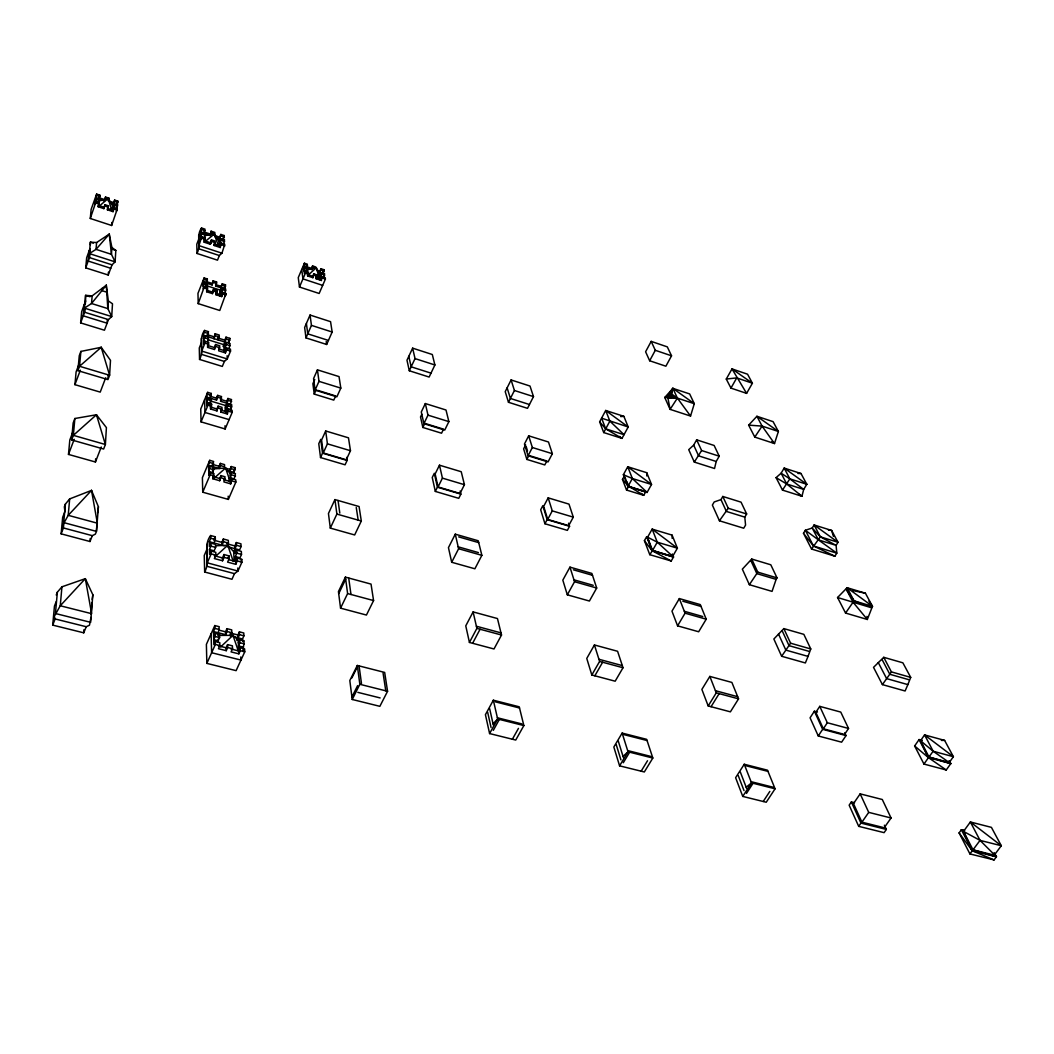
<?xml version="1.0" encoding="UTF-8"?>
<svg xmlns="http://www.w3.org/2000/svg" width="1054" height="1054" viewBox="0 0 1054 1054"><rect width="100%" height="100%" fill="white"/><g stroke="black" fill="none" stroke-linecap="round" stroke-linejoin="round"><path stroke-width="1.5" d="M85.585 300.983L85.585 295.357L92.159 295.871L106.296 285.239L108.338 300.943L107.824 308.585L111.711 316.582L108.457 319.612L104.451 330.218L80.631 322.906L81.685 311.589L85.585 300.983L85.295 304.198M90.367 244.857L90.367 242.183L96.599 242.539L109.26 234.146L111.895 247.492L111.447 254.33L115.11 261.866L112.027 264.817L108.233 275.015L85.717 267.861L86.665 257.729L89.946 248.691M221.287 243.145L220.26 247.519L214.16 245.503L214.081 243.922L220.181 245.938L221.287 243.145L224.779 244.304L221.933 253.184L219.351 255.542L217.493 260.167L197.006 253.461C201.314 245.503 195.794 235.727 201.538 228.007L205.016 229.166L203.975 233.487L200.484 232.328L201.538 228.007M228.718 343.261L229.851 338.36L226.017 337.161L224.792 340.139L225.042 345.435L226.281 342.445L226.386 344.526L225.148 347.53L230.431 349.137L230.536 351.087L227.269 358.966L224.383 361.43L222.315 366.423L199.549 359.44C204.529 350.415 197.954 339.204 204.568 330.442L208.428 331.654L207.269 336.569L208.428 331.654M228.837 559.648L235.609 561.479L237.11 558.08L241.761 559.345L241.919 562.177L237.954 571.057L234.475 573.653L231.972 579.278L204.66 572.019C211.09 560.768 202.184 546.433 210.629 535.524L215.266 536.789L215.359 539.556L213.883 542.942M111.895 247.492L115.821 250.404L115.11 261.866L89.34 253.592L90.367 242.183L93.358 243.145M108.035 378.096L108.219 375.105M116.507 209.759L117.824 201.13L114.609 200.062L113.068 211.656L107.389 209.786L108.43 205.833L104.926 204.66L103.885 208.626L98.18 206.742L98.299 205.359L103.99 207.23M90.96 617.407L89.485 625.206L86.23 626.722L55.137 618.962L54.281 616.406L60.262 605.773L85.321 578.659L92.831 594.733L90.644 622.334L55.427 613.507L57.377 592.15L61.936 586.814L85.321 578.659L91.632 613.678L60.262 605.773L61.936 586.814M91.171 614.126L91.909 602.611M97.139 520.571L96.441 531.387L95.361 534.128L92.317 535.669L89.998 541.519L61.132 533.851L62.66 517.369L64.913 511.519L64.347 506.829L65.401 504.089L69.669 498.911L91.514 490.4L98.417 506.763L96.441 531.387L63.714 522.6L65.401 504.089M104.478 200.945L98.839 199.074L99.866 195.161L96.639 194.081L91.131 209.364L90.288 218.481L111.632 225.477L117.337 208.784L114.095 207.704L113.16 210.26L107.495 208.389M114.359 203.817L113.318 207.849L116.559 208.916L117.587 204.884L114.359 203.817L113.424 206.36M107.31 319.968L107.1 323.196L83.24 315.831L84.267 304.566M113.068 211.656L114.095 207.704M112.185 207.783L114.609 200.062M106.902 289.929L106.744 292.182L101.909 290.654L102.08 288.414M112.449 210.932L112.778 206.202L108.206 198.534L98.022 201.314M56.257 601.531L54.452 606.103L52.7 625.114L83.753 632.822L83.964 629.66M89.998 541.519L90.196 538.528M73.213 431.007L69.814 439.992L68.484 454.419L95.44 461.995L95.664 458.793M108.233 275.015L108.43 272.116M111.632 225.477L111.829 222.434M107.389 209.786L108.43 205.833M108.984 198.192L108.891 199.549L105.413 198.389L105.519 197.032L108.984 198.192L108.061 200.734M103.885 208.626L104.926 204.66M98.509 202.948L99.563 198.903L96.309 197.823L95.255 201.867L98.509 202.948L99.866 195.161M98.18 206.742L99.234 202.776L95.967 201.696L95.031 204.278L96.639 194.081M92.159 295.871L91.514 303.512L84.439 308.124L84.57 312.221L80.631 322.906M96.599 242.539L96.033 249.363L89.34 253.592L89.458 257.598L85.717 267.861M69.669 498.911L68.22 515.327L62.647 525.366L63.411 527.949L61.132 533.851M90.288 218.481L95.967 201.696M74.86 418.504L73.345 435.355L71.619 439.926L103.635 449.03L105.387 444.498L106.414 427.621L96.454 414.762L74.86 418.504L73.148 423.023L71.619 439.926M80.881 351.417L79.537 366.278L77.917 370.652L107.943 379.598L109.603 375.264L110.499 360.349L101.21 347.306L80.881 351.417L79.261 355.738L77.917 370.652M84.86 309.006L84.57 312.221L108.457 319.612M90.104 250.417L89.458 257.598L112.027 264.817M63.82 523.469L63.411 527.949L92.317 535.669M89.116 250.997L88.193 261.063L110.749 268.269M105.716 377.74L100.222 392.114L74.926 384.657L76.099 371.93L79.313 363.314M97.627 512.85L98.417 506.763M92.212 599.41L92.831 594.733M716.193 461.468L714.546 468.503L694.309 462.074L688.723 449.676L693.677 445.104L696.654 439.834L714.138 445.473L719.223 456.198L716.193 461.468L698.591 455.842L693.677 445.104M808.036 656.392L810.776 648.961L803.846 634.35L783.847 628.606L773.86 639.001L781.646 656.273L805.375 662.953L808.036 656.392L785.836 650.107L778.498 634.007M907.863 684.613L910.722 677.393L902.87 662.821L883.739 657.314L873.529 667.353L882.409 684.613L905.109 690.989L907.863 684.613L886.638 678.618L878.272 662.531M690.541 416.053L694.296 403.695L689.659 393.932L672.887 388.359L664.758 397.49L670.107 409.36L690.541 416.053L677.393 398.109L672.887 388.359L667.564 396.278L664.758 397.49L677.393 398.109L694.296 403.695L672.887 388.359L667.564 396.278L670.107 409.36L677.393 398.109L671.648 393.985L672.887 388.359L670.515 395.5L671.411 397.477L677.393 398.109L668.513 395.026L669.409 397.002L671.411 397.477L672.557 395.975L671.648 393.985L670.515 395.5M776.113 579.371L772.055 591.386L749.354 584.693L742.345 569.16L751.713 559.042L770.803 564.786L777.022 577.882L776.113 579.371L756.864 573.626L750.83 560.53M95.387 200.392L96.309 197.823M98.628 201.459L99.563 198.903M105.519 197.032L104.583 199.588L98.944 197.717M116.717 204.173L117.824 201.13M116.651 207.44L117.587 204.884M116.401 211.34L117.337 208.784M74.926 384.657L80.341 370.178M68.484 454.419L74.215 439.307M95.44 461.995L101.263 447.015M56.244 595.009L57.377 592.15M198.613 239.561L196.795 244.185L197.006 253.461M214.16 245.503L215.2 241.129L211.432 239.877L210.378 244.251L204.252 242.236L205.161 233.421L201.657 232.262L200.563 235.055L200.484 232.328M204.252 242.236L205.306 237.848L201.788 236.689L200.695 239.482L201.657 232.262M201.788 236.689L198.942 245.608L198.85 248.797L219.351 255.542M205.306 237.848L204.199 240.655L211.261 242.987M52.7 625.114L55.137 618.962M205.411 233.975L210.036 235.503L211.077 231.182L214.818 232.42L214.884 233.975L211.143 232.736L211.077 231.182M210.036 235.503L211.143 232.736M211.432 239.877L210.378 244.251M221.063 238.705L220.049 243.171L223.514 244.33L224.542 239.864L221.063 238.705L219.957 241.485L219.746 237.203L220.853 234.436L224.304 235.582L223.29 239.904L215.293 237.242M206.413 283.118L207.388 279.007L204.12 277.94L197.968 293.341L198.218 303.631L219.772 310.482L225.978 293.499L222.697 292.445L221.656 295.028L215.925 293.183L216.966 290.601L213.435 289.468L212.447 293.618L206.689 291.774L206.637 290.206L212.381 292.05M219.074 245.49L218.863 241.168L220.853 234.436M206.689 291.774L207.678 287.61L204.384 286.556L203.343 289.152L203.132 282.064L204.12 277.94M203.211 284.751L204.252 282.169L207.533 283.236L206.558 287.478M204.252 282.169L203.264 286.424L205.451 287.136M223.145 238.481L224.304 235.582M206.597 288.783L206.36 281.576L207.388 279.007M198.218 303.631L204.384 286.556M206.492 285.818L207.533 283.236M203.132 282.064L212.117 284.949L213.092 280.851L216.597 281.985L215.622 286.095L224.568 288.967L225.53 284.87L222.275 283.816L221.235 286.385L221.722 296.596L215.991 294.751L215.925 293.183M212.117 284.949L213.092 280.851M215.622 286.095L216.597 281.985M212.447 293.618L213.435 289.468M215.991 294.751L216.966 290.601M222.275 283.816L219.759 291.76L219.957 296.042M224.383 361.43L201.604 354.407L201.709 351.074L204.937 343.143L204.884 341.193L203.659 344.21L203.554 340.811L204.779 337.794L204.726 335.712L203.501 338.729L203.409 335.356L204.568 330.442M221.445 290.627L222.486 288.058L225.74 289.099L224.792 293.355L221.524 292.301L222.486 288.058M83.753 632.822L86.23 626.722M201.301 342.985L199.285 347.965L199.549 359.44M223.83 289.046L225.53 284.87M221.722 296.596L222.697 292.445M224.924 296.082L225.978 293.499M207.454 342.023L208.613 336.924M218.547 348.834L225.319 350.929L226.557 347.925L226.65 349.888L225.411 352.892L218.626 350.798L219.785 345.817L215.596 344.513L214.436 349.493L207.625 347.385L208.784 342.405L203.554 340.811M215.161 333.762L214.015 338.677L215.161 333.762L219.311 335.067L218.165 339.968L218.086 338.044M214.436 349.493L215.596 344.513M223.04 346.529L226.109 339.072L226.017 337.161M228.231 342.26L229.851 338.36M220.945 412.101L222.038 407.345L218.086 406.159L216.992 410.915L210.55 409.005L210.194 398.175L211.287 393.458L207.638 392.365L200.747 409.018L201.05 421.877L225.148 428.978L232.209 412.312L232.104 410.349L228.441 409.255L227.269 412.048L220.866 410.138L220.945 412.101L227.361 414.011L228.441 409.255M210.55 409.005L211.656 404.235L207.967 403.129L206.795 405.935L206.531 397.068L207.638 392.365M206.637 400.441L207.796 397.648L211.472 398.755L210.378 403.629L206.703 402.536L207.796 397.648M229.008 348.729L230.141 343.644L203.409 335.356M211.287 393.458L210.128 396.251L216.492 398.162L216.571 400.085L206.531 397.068M201.05 421.877L208.02 405.092L207.967 403.129M211.656 404.235L210.484 407.042L216.913 408.952L216.992 410.915M216.492 398.162L217.651 395.382L221.577 396.567L220.497 401.258L230.47 404.262L230.773 410.177M216.571 400.085L217.651 395.382M216.913 408.952L218.086 406.159M227.361 414.011L226.742 401.245L227.914 398.465L231.537 399.558L230.47 404.262M227.914 398.465L228.007 400.388L225.095 407.318L225.292 411.771M227.005 406.541L228.178 403.761L231.814 404.855L230.747 409.729L227.097 408.636L228.178 403.761M209.72 460.334L208.56 465.407L219.219 468.477L219.127 466.303L212.368 464.353L212.447 466.527L213.606 461.454L209.72 460.334L202.394 477.673L202.737 492.205L228.349 499.412L235.859 482.06L235.753 479.847L231.854 478.727L230.602 481.638L223.804 479.702M208.666 469.214L209.904 466.316L213.804 467.423L212.644 472.706L208.745 471.586L209.904 466.316M231.854 478.727L230.707 483.852L223.896 481.915L225.055 476.79L220.853 475.578L219.693 480.716L212.842 478.766L214.015 473.628L210.089 472.508L208.85 475.433L208.56 465.407M202.737 492.205L210.168 474.722L210.089 472.508M312.801 267.347L316.002 268.414L315.792 267.005L312.59 265.937L311.76 269.745L311.562 268.335L306.358 266.609L306.556 268.019L307.386 264.211L304.408 263.21L298.269 277.61L299.468 287.031L319.151 293.473L325.409 279.06L325.185 277.624L322.195 276.635L321.141 279.046L315.923 277.321L316.964 274.896L313.736 273.829L312.893 277.689L307.649 275.95L307.004 271.273M307.649 275.95L308.493 272.09L305.476 271.102L304.448 273.526L303.565 267.031L304.408 263.21M219.127 466.303L220.365 463.404L224.528 464.603L224.621 466.777L220.444 465.578L220.365 463.404M303.908 269.495L304.935 267.084L307.926 268.085L307.109 272.024L304.105 271.036L304.935 267.084M219.219 468.477L220.444 465.578M299.468 287.031L305.673 272.525L305.476 271.102M219.693 480.716L220.853 475.578M311.562 268.335L312.59 265.937M230.707 483.852L230.022 469.425L231.261 466.54L235.108 467.647L233.975 472.706L227.427 470.822M312.893 277.689L313.736 273.829M230.128 471.599L231.261 466.54M230.299 475.42L231.551 472.521L235.424 473.628L234.291 478.885L230.418 477.778L231.551 472.521M322.195 276.635L321.365 280.483L316.134 278.757L316.964 274.896M233.25 471.955L235.108 467.647M321.365 280.483L319.955 271.128L320.983 268.73L323.947 269.719L323.13 273.526L317.57 271.682M318.611 276.135L320.983 268.73M320.535 275.015L321.575 272.604L324.553 273.592L323.749 277.531L320.772 276.543L321.575 272.604M322.867 272.222L323.947 269.719M210.853 543.126L210.945 546.143L209.469 549.542L214.133 550.807L215.622 547.408L215.517 544.404L210.853 543.126L209.377 546.525L209.245 541.677L210.708 538.291L210.629 535.524M206.689 549.859L204.252 555.484L204.66 572.019M310.047 315.041L304.646 327.478L305.976 337.899L326.648 344.474L332.155 332.023L330.561 321.668L310.047 315.041L311.444 325.37L305.976 337.899M214.291 539.055L215.266 536.789M237.11 558.08L237.255 560.912L235.753 564.312L227.611 562.125L229.113 558.712L228.981 555.893L223.962 554.523L224.067 557.355L222.565 560.768L214.384 558.567L215.886 555.142L215.78 552.322L211.09 551.044L209.601 554.457L209.469 549.542M211.09 551.044L211.169 553.877L207.269 562.836L207.124 566.354L234.475 573.653M223.343 539.002L221.867 542.375L221.972 545.142L223.448 541.756L223.343 539.002L228.31 540.359L228.428 543.113L226.939 546.499M223.962 554.523L222.46 557.935L222.565 560.768M227.993 558.146L228.981 555.893M236.715 550.162L236.873 553.179L235.371 556.552L239.996 557.803L241.498 554.43L241.34 551.413L236.715 550.162L235.226 553.534L234.844 545.919L236.333 542.56L240.931 543.811L241.076 546.565L239.587 549.938L227.453 546.631M234.146 561.229L233.685 551.624L236.478 545.313L236.333 542.56M317.438 369.849L313.578 378.57L315.08 390.125L336.858 396.844L340.811 388.109L339.032 376.594L317.438 369.849L318.993 381.35L315.08 390.125M314.751 379.493L312.893 383.682L314.237 394.091L333.775 400.098L335.673 395.909M314.237 394.091L316.108 389.875M240.76 561.598L241.761 559.345M217.994 635.167L219.232 626.695L214.792 625.562L206.386 644.376L206.847 663.388L236.109 670.647L244.765 651.82L244.607 648.921L240.167 647.788L238.731 650.95L230.958 648.987M240.167 647.788L240.312 650.7L238.863 653.849L231.076 651.899L232.526 648.724L232.394 645.825L227.585 644.613L227.704 647.512L226.267 650.687L218.441 648.711L219.864 645.535L219.772 642.637L215.279 641.504L213.857 644.679L213.475 631.544L214.884 628.395L214.792 625.562M213.619 636.537L215.029 633.375L219.495 634.508L219.601 637.591L218.178 640.766L213.712 639.633L215.135 636.458L215.029 633.375M218.547 636.616L219.495 634.508M206.847 663.388L215.372 644.402L215.279 641.504M213.475 631.544L225.648 634.653L225.53 631.807L226.953 628.671L231.709 629.884L231.827 632.716L230.404 635.865L242.499 638.948L242.618 641.438M225.648 634.653L227.058 631.504L226.953 628.671M226.267 650.687L226.149 647.775L227.585 644.613M325.686 430.981L321.575 440.032L323.262 452.97L346.265 459.781L350.468 450.717L348.479 437.832L325.686 430.981L327.412 443.839L323.262 452.97M238.863 653.849L237.954 634.982L239.39 631.847L243.777 632.98L243.922 635.812L242.499 638.948M236.847 640.568L239.522 634.692L239.39 631.847M320.535 457.555L322.524 453.18L320.745 439.373L318.769 443.721L320.535 457.555L345.08 464.801L347.109 460.453L346.647 457.383M238.336 642.808L239.772 639.659L244.185 640.792L243.079 650.423M239.772 639.659L239.917 642.756L238.481 645.904L242.907 647.024M334.935 499.583L328.453 513.509L330.31 528.107L354.658 534.958L361.311 521.019L359.071 506.526L334.935 499.583L336.885 514.075L330.31 528.107M412.628 348.149L406.976 360.218L409.308 370.758L429.136 377.055L434.894 364.974L432.311 354.513L412.628 348.149L415.026 358.597L409.308 370.758M425.329 403.55L421.284 411.995L423.892 423.655L444.735 430.085L448.872 421.626L446 410.006L425.329 403.55L427.99 415.144L423.892 423.655M421.811 414.262L420.52 416.962L422.852 427.463L441.56 433.207L443.536 429.149L424.815 423.379L422.852 427.463M345.396 577.118L338.439 591.597L340.561 608.158L366.436 615.049L373.577 600.569L371.034 584.1L345.396 577.118L347.609 593.573L340.561 608.158M338.703 593.705L345.672 579.213M439.465 465.183L435.144 473.944L438.056 486.948L460.018 493.456L464.432 484.695L461.23 471.731L439.465 465.183L442.43 478.134L438.056 486.948M435.315 491.414L437.41 487.185L434.314 473.286L432.245 477.488L435.315 491.414L458.753 498.331L460.875 494.128L460.124 491.032M357.306 665.456L349.809 680.515L352.234 699.474L379.862 706.325L387.569 691.279L384.67 672.439L357.306 665.456L359.849 684.296L352.234 699.474M351.838 677.972L357.464 666.655M351.917 696.997L357.609 685.64M511.098 379.941L505.222 391.653L508.476 402.285L527.514 408.333L533.495 396.607L530.004 386.041L511.098 379.941L514.418 390.494L508.476 402.285M455.275 534.167L448.451 547.619L451.692 562.269L474.88 568.791L481.862 555.339L478.266 540.781L455.275 534.167L458.609 548.726L451.692 562.269M528.673 435.829L524.457 444.011L528.08 455.763L548.054 461.916L552.349 453.707L548.488 442.008L528.673 435.829L532.349 447.515L528.08 455.763M525.643 444.92L523.614 448.846L526.855 459.425L544.773 464.933L546.842 460.993L530.399 455.934M526.855 459.425L528.91 455.473M473.101 611.913L465.763 625.865L469.438 642.439L493.997 648.974L501.52 635.022L497.462 618.553L473.101 611.913L476.882 628.382L469.438 642.439M548.172 497.857L543.68 506.342L547.711 519.424L568.699 525.63L573.297 517.145L568.989 504.115L548.172 497.857L552.27 510.874L547.711 519.424M472.614 643.283L480.071 629.238M544.944 523.759L547.131 519.648L542.836 505.696L540.676 509.767L544.944 523.759L567.355 530.36L569.555 526.289L568.541 523.192M599.621 421.85L605.694 410.48L623.876 416.343L628.197 426.989L622.005 438.385L603.718 432.562L599.621 421.85L605.707 428.846L622.005 438.385L619.37 436.435M651.188 341.377L645.601 351.772L649.659 360.758L665.878 366.212L671.543 355.804L667.301 346.871L651.188 341.377L655.298 350.297L671.543 355.804M603.718 432.562L609.871 421.113L605.694 410.48L628.197 426.989L601.597 418.161L605.707 428.846L624.008 434.683L609.871 421.113M649.659 360.758L655.298 350.297M493.351 700.199L485.42 714.678L489.596 733.571L515.735 740.053L523.864 725.574L519.227 706.799L493.351 700.199L497.659 718.986L489.596 733.571M569.964 567.131L562.823 580.135L567.315 594.812L589.41 601.03L596.696 588.027L591.887 573.429L569.964 567.131L574.549 581.716L567.315 594.812M622.479 479.425L624.574 475.604L623.375 474.708L627.749 466.764L646.748 472.706L651.53 484.471L647.077 492.429L627.92 486.526L623.375 474.708L632.347 478.516L651.53 484.471L627.749 466.764L632.347 478.516L647.077 492.429L628.671 486.223L622.479 479.425L626.55 490.057L643.731 495.327L645.865 491.52L647.077 492.429M625.048 477.172L627.92 486.526L632.347 478.516M493.298 730.356L499.359 719.408M626.55 490.057L628.671 486.223L626.919 481.665M512.376 739.223L518.463 728.367M726.272 379.045L732.003 368.913L747.563 374.21L752.411 383.221L746.601 393.366L730.949 388.109L726.272 379.045L736.733 377.899L752.411 383.221L732.003 368.913L746.601 393.366M649.778 554.681L644.416 540.636L646.655 536.697L657.274 542.191L677.393 548.185L672.636 556.407L652.558 550.452L649.778 554.681L671.214 560.991L673.493 557.052L672.373 554.246M730.949 388.109L736.733 377.899M671.214 560.991L652.044 550.702L647.499 537.342L652.162 529.121L672.083 535.116L677.393 548.185L652.162 529.121L657.274 542.191L673.493 557.052L672.268 554.299M696.654 439.834L701.608 450.532L694.309 462.074M594.43 644.969L586.762 658.434L591.821 674.982L615.167 681.2L623.019 667.735L617.591 651.28L594.43 644.969L599.607 661.425L591.821 674.982M644.416 540.636L652.044 550.702L673.493 557.052L652.558 550.452L657.274 542.191M594.838 675.798L602.638 662.241M720.976 499.609L722.807 496.46L741.054 502.152L746.667 513.97L744.796 517.119L745.573 525.09L743.716 528.225L719.434 520.781L712.372 505.09L714.204 501.954L720.976 499.609L726.404 511.44L744.796 517.119M719.434 520.781L728.261 508.265L722.807 496.46M679.356 598.58L671.965 611.149L677.577 625.839L698.657 631.768L706.22 619.199L700.291 604.588L679.356 598.58L685.074 613.178L677.577 625.839M622.137 733.083L613.836 747.022L619.581 765.836L644.323 771.976L652.834 758.037L646.669 739.341L622.137 733.083L628.026 751.792L619.581 765.836M799.38 494.418L801.962 496.276L786.745 483.997L781.119 473.206L789.841 478.845L806.797 484.287L784.176 468.081L789.841 478.845L782.49 490.097L801.962 496.276L803.688 489.412L806.797 484.287L801 473.509L784.176 468.081L781.119 473.206L776.073 477.633L782.49 490.097M623.283 762.74L629.633 752.2M751.713 559.042L757.773 572.138L749.354 584.693M641.148 771.185L647.525 760.738M709.843 676.418L701.872 689.421L708.183 705.943L730.396 711.845L738.551 698.842L731.884 682.425L709.843 676.418L716.272 692.847L708.183 705.943M803.477 533.311L805.348 530.267L812.212 528.028L814.11 524.971L831.632 530.439L838.022 542.296L836.099 545.366L836.81 553.152L834.887 556.196L811.567 549.042L803.477 533.311L813.464 545.972L834.887 556.196M711.055 706.707L719.157 693.624M811.567 549.042L820.341 536.815L814.11 524.971L838.022 542.296L820.341 536.815L812.212 528.028L818.431 539.898L836.81 553.152L813.464 545.972L805.348 530.267L818.431 539.898L836.099 545.366L820.341 536.815M783.847 628.606L790.592 643.203L781.646 656.273M744.243 764.255L735.613 777.707L742.754 796.416L766.232 802.239L775.072 788.8L767.51 770.197L744.243 764.255L751.528 782.872L742.754 796.416M866.968 616.379L867.323 619.475L853.094 602.282L846.204 589.16L854.017 600.846L872.475 606.34L847.126 587.724L854.017 600.846L845.571 613.059L867.323 619.475L872.475 606.34L865.426 593.231L847.126 587.724L837.561 597.513L845.571 613.059M746.469 793.425L753.057 783.254M817.456 712.056L814.373 711.213L810.065 717.8L818.26 735.969L841.619 742.174L846.033 735.587L844.715 732.807M819.762 706.364L815.836 712.346L823.345 728.775L844.544 734.44L848.536 728.459L840.763 712.082L819.762 706.364L827.324 722.741L848.536 728.459M763.215 801.488L769.828 791.409M818.26 735.969L822.647 729.328L814.373 711.213M823.345 728.775L827.324 722.741M754.783 437.094L762.082 426.093L756.917 416.277L748.643 425.144L754.783 437.094L774.492 443.55L778.379 431.481L773.096 421.653L756.917 416.277L778.379 431.481L762.082 426.093L748.643 425.144M883.739 657.314L891.407 671.899L882.409 684.613M854.504 802.74L851.369 801.949L849.142 805.177L858.694 826.349L884.082 832.647L886.361 829.419L884.385 825.19M860.169 793.86L853.476 803.596L861.909 822.173L884.214 827.733L891.065 817.996L882.29 799.499L860.169 793.86L868.72 812.37L891.065 817.996M858.694 826.349L860.947 823.095L851.369 801.949M914.635 745.968L928.455 757.642L950.774 763.61L949.193 760.922L950.774 763.61L946.242 769.987L923.963 764.071L914.635 745.968L919.062 739.592L922.224 740.448M861.909 822.173L868.72 812.37M923.963 764.071L928.455 757.642L920.537 740.712L924.569 734.915L944.608 740.382L953.383 756.693L949.272 762.477L929.061 757.075L920.537 740.712L919.062 739.592L928.455 757.642L946.242 769.987M928.455 757.642L933.159 751.239L924.569 734.915L953.383 756.693L933.159 751.239L920.537 740.712M994.185 852.607L996.412 856.797L994.08 859.919L969.93 853.938L959.1 832.91L961.38 829.788L964.568 830.592M994.831 854.122L996.412 856.797L972.249 850.789L963.501 831.408L970.378 821.988L991.419 827.364L1001.3 845.73L994.265 855.15L973.053 849.853L963.501 831.408L961.38 829.788L972.249 850.789L994.08 859.919M969.93 853.938L980.049 840.381L970.378 821.988L1001.3 845.73L980.049 840.381L963.501 831.408M493.061 723.834L497.659 718.986L523.864 725.574M220.563 646.998L232.987 635.338L238.23 640.2M623.033 756.377L628.026 751.792L652.834 758.037M215.266 556.631L227.756 545.247L233.685 551.624M307.636 275.647L316.319 267.742L319.257 274.633L320.034 279.85M214.041 478.266L225.569 468.016L230.22 473.615M99.866 205.583L108.206 198.534L111.882 210.945M204.463 242.077L214.318 234.014L218.863 241.168M746.192 787.219L751.528 782.872L775.072 788.8M627.92 486.526L645.865 491.52M307.175 269.784L316.319 267.742L319.362 278.177M204.634 235.648L214.318 234.014L218.231 245.49M620.687 416.593L623.876 416.343M212.948 468.951L225.569 468.016L230.681 482.995M215.635 545.774L227.756 545.247L233.29 561.479M941.393 740.422L944.608 740.382M218.323 635.43L232.987 635.338L238.494 651.504M797.944 473.47L801 473.509M828.404 530.043L831.632 530.439L833.424 536.407M852.607 590.517L865.426 593.231M860.947 823.095L886.361 829.419M357.833 692.359L380.151 697.932M215.372 644.402L219.864 645.535M227.704 647.512L232.526 648.724M240.312 650.7L244.765 651.82M218.349 645.799L226.149 647.775M497.369 717.761L521.888 723.927M627.644 750.567L650.845 756.416M751.054 781.66L773.069 787.206M359.849 684.296L387.569 691.279M215.135 636.458L219.601 637.591M239.917 642.756L244.344 643.875M214.884 628.395L219.324 629.528M227.058 631.504L231.827 632.716M239.522 634.692L243.922 635.812M219.364 630.239L225.53 631.807M237.954 634.982L230.286 633.019L230.404 635.865M495.301 701.819L519.53 707.998M624.1 734.678L647.064 740.527M746.219 765.823L767.997 771.383M822.647 729.328L846.033 735.587M211.169 553.877L215.886 555.142M224.067 557.355L229.113 558.712M237.255 560.912L241.919 562.177M476.382 626.234L500.993 632.874M598.935 659.277L622.308 665.588M715.442 690.699L737.681 696.707M214.291 555.721L223.092 558.093M347.609 593.573L373.577 600.569M476.882 628.382L501.52 635.022M599.607 661.425L623.019 667.735M716.272 692.847L738.551 698.842M210.945 546.143L215.622 547.408M236.873 553.179L241.498 554.43M210.708 538.291L215.359 539.556M223.448 541.756L228.428 543.113M236.478 545.313L241.076 546.565M213.804 540.175L222.816 542.639M226.834 543.732L234.844 545.919M209.245 541.677L224.462 545.814M809.222 651.398L789.038 645.667L782.318 631.056M909.115 679.764L889.813 674.283L882.158 659.685M210.168 474.722L214.094 475.841M220.932 477.805L225.148 479.003M231.972 480.94L235.859 482.06M219.601 478.503L212.776 476.553L212.842 478.766M458.174 546.828L478.411 552.586M573.943 579.819L593.231 585.313M684.336 611.28L702.728 616.524M336.885 514.075L361.311 521.019M458.609 548.726L481.862 555.339M574.549 581.716L596.696 588.027M685.074 613.178L706.22 619.199M790.592 643.203L810.776 648.961M891.407 671.899L910.722 677.393M209.786 462.508L213.672 463.628M231.366 468.714L235.226 469.82M224.634 467.884L230.022 469.425M458.688 536.881L478.727 542.639M573.389 569.806L592.493 575.3M682.808 601.215L701.042 606.458M209.97 468.674L213.883 469.794M231.669 474.88L235.543 476M229.113 419.624L204.963 412.457L204.608 399.664M322.524 453.18L347.109 460.453M437.41 487.185L460.875 494.128M547.131 519.648L569.555 526.289M973.053 849.853L996.412 856.797L994.502 854.241M208.02 405.092L211.722 406.198M218.165 408.122L222.13 409.308M228.534 411.218L232.209 412.312M327.412 443.839L350.468 450.717M442.43 478.134L464.432 484.695M552.27 510.874L573.297 517.145M757.773 572.138L777.022 577.882M207.691 394.275L211.353 395.382M217.73 397.305L221.656 398.478M228.007 400.388L231.643 401.482M220.418 399.334L226.742 401.245M207.862 399.729L211.538 400.836M228.27 405.856L231.92 406.949M210.695 401.06L225.819 405.592L226.162 412.997M961.38 829.788L964.463 830.71M929.061 757.075L950.774 763.61L933.159 751.239M919.062 739.592L922.131 740.527M837.561 597.513L871.539 607.776L854.017 600.846M317.61 390.336L334.158 395.448M204.779 337.794L208.679 339.006M226.386 344.526L230.246 345.738M207.678 339.651L223.804 344.671L224.159 352.076M204.937 343.143L208.85 344.355M215.675 346.476L219.864 347.78M226.65 349.888L230.536 351.087M214.357 347.53L207.559 345.422L207.625 347.385M318.993 381.35L340.811 388.109M427.99 415.144L448.872 421.626M532.349 447.515L552.349 453.707M728.261 508.265L746.667 513.97M204.621 332.353L208.494 333.565M215.24 335.673L219.39 336.977M226.109 339.072L229.956 340.284M90.064 296.754L85.585 295.357L84.439 308.124L111.711 316.582L112.501 303.776L108.338 300.943M207.216 334.645L214.542 336.937M217.467 337.86L224.792 340.139M328.426 340.429L307.755 333.841L306.398 323.446M431.007 373.142L411.165 366.818L408.807 356.305M529.451 404.525L510.399 398.452L507.132 387.859M311.444 325.37L332.155 332.023M415.026 358.597L434.894 364.974M514.418 390.494L533.495 396.607M701.608 450.532L719.223 456.198M206.36 281.576L212.052 283.421M215.556 284.554L221.235 286.385M204.292 283.842L207.585 284.896M222.565 289.718L225.833 290.772M205.504 285.37L220.405 290.166L220.668 295.858M204.423 288.111L207.73 289.178M213.488 291.023L217.045 292.169M222.776 294.013L226.057 295.067M112.831 249.429L115.821 250.404M204.16 279.481L207.44 280.535M213.145 282.38L216.663 283.513M222.354 285.357L225.609 286.411M322.656 285.384L302.959 278.888L301.721 269.521M221.933 253.184L198.942 245.608L198.679 235.292M95.598 197.994L97.758 198.719M110.775 203.04L116.81 205.043M303.565 267.031L310.469 269.323M201.709 233.948L205.214 235.108M221.156 240.404L224.634 241.55M96.177 199.298L99.432 200.379M114.254 205.293L117.495 206.373M305.146 268.612L308.137 269.613M321.813 274.145L324.79 275.134M200.616 236.742L202.948 237.519M95.848 203.079L99.116 204.16M104.807 206.057L108.325 207.216M114.003 209.087L117.257 210.168M201.841 238.27L205.359 239.429M211.485 241.458L215.266 242.71M221.366 244.726L224.871 245.885M305.673 272.525L308.69 273.526M313.934 275.265L317.175 276.332M322.405 278.072L325.409 279.06M307.452 274.514L312.695 276.253M201.577 229.548L205.069 230.707M220.932 235.991L224.397 237.137M96.52 195.438L99.761 196.518M114.517 201.419L117.745 202.5M304.593 264.62L307.584 265.608M321.193 270.14L324.171 271.128M203.923 231.933L209.983 233.948M214.002 235.279L219.746 237.203M109.471 201.209L113.674 202.605M317.359 270.259L319.955 271.128M667.564 396.278L669.409 397.002L668.46 398.254L671.411 397.477L668.513 395.026M776.073 477.633L786.745 483.997L803.688 489.412L789.841 478.845M628.671 486.223L643.731 495.327L641.227 493.456M804.268 482.666L806.797 484.287M771.897 441.705L774.492 443.55L762.082 426.093M996.412 856.797L980.049 840.381M959.1 832.91L972.249 850.789M868.931 601.149L872.475 606.34M740.382 772.187L746.667 788.445M647.499 537.342L652.558 550.452M646.655 536.697L652.044 550.702M738.222 775.546L744.005 790.605M618.342 741.265L623.415 757.602M526.117 446.422L527.514 450.954M616.274 744.743L620.925 759.881M489.649 708.657L493.338 725.06M487.659 712.267L491.059 727.471M383.089 673.19L385.79 690.831M356.252 507.475L358.176 520.136M326.213 341.483L326.648 344.474M315.923 277.321L316.134 278.757M338.057 500.479L339.796 513.087M348.716 578.027L350.969 594.482M359.085 665.904L361.482 683.519M227.111 355.765L227.269 358.966L201.709 351.074L201.38 338.308M237.796 567.987L237.954 571.057L207.269 562.836L206.795 544.404M240.813 656.932L240.971 660.081L211.63 652.729L211.103 633.823M220.049 243.171L220.26 247.519M225.148 347.53L225.411 352.892M235.371 556.552L235.753 564.312M229.245 478.424L229.377 481.296M225.003 425.763L225.148 428.978M228.191 496.171L228.349 499.412M212.565 470.334L212.684 473.694M218.125 639.238L218.231 642.518M672.083 535.116L672.175 538.383M646.748 472.706L646.8 475.986M106.296 285.239L91.514 303.512L107.824 308.585L106.296 285.239M109.26 234.146L96.033 249.363L111.447 254.33L109.26 234.146M91.514 490.4L68.22 515.327L97.376 523.192L91.514 490.4M96.454 414.762L73.345 435.355L105.387 444.498L96.454 414.762M101.21 347.306L79.537 366.278L109.603 375.264L101.21 347.306"/></g></svg>
